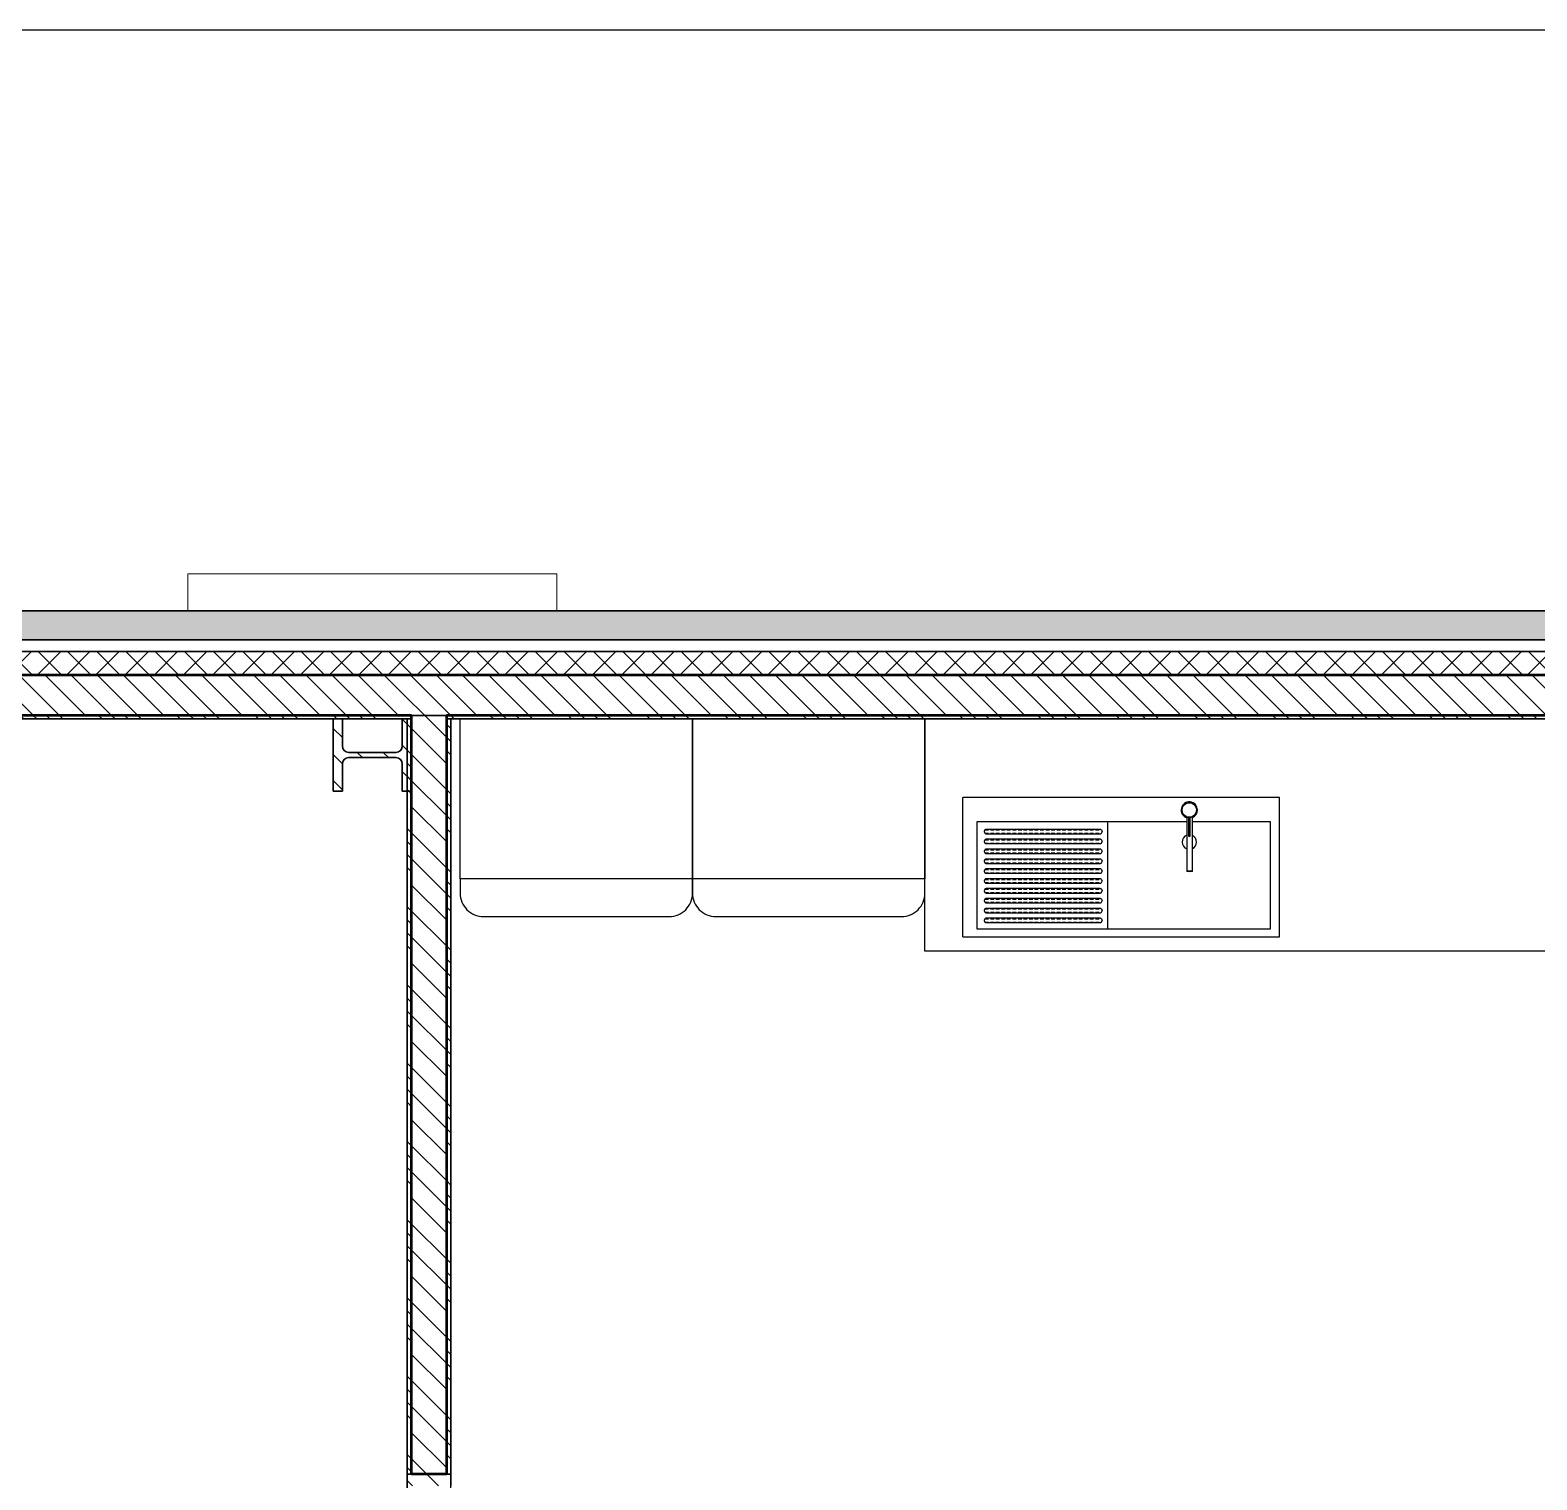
# Model space of a CAD drawing. Header units: millimetres. Extents: x -100 to 251604, y 0 to 25979.
# Drawn here: x 38954 to 44141, y 19318 to 24310 of the extents above; entities that cross this region are included whole.
import ezdxf

# ---------------------------------------------------------------- set-up
doc = ezdxf.new("R2010")
doc.units = ezdxf.units.MM
doc.linetypes.add('DASHED', pattern=[19.05, 12.7, -6.35])
doc.layers.get('0').update_dxf_attribs({"true_color": 0xdfdfdf})
for name, color, linetype in [('Background_0', 7, 'Continuous'), ('Background_Back bricks', 7, 'Continuous'), ('Background_DOOR_FRAME', 253, 'Continuous'), ('Boundary_0', 7, 'Continuous'), ('Boundary_Air', 7, 'Continuous'), ('Boundary_Back bricks', 7, 'Continuous'), ('Boundary_BRX_2D_Symbols', 7, 'Continuous'), ('Boundary_Cavity Wall_ Back', 7, 'Continuous'), ('Boundary_DOOR_FRAME', 253, 'Continuous'), ('Boundary_Gypsum Board', 54, 'Continuous'), ('Boundary_Insulation_ Polyurethane Foam', 42, 'Continuous'), ('Boundary_Interior Wall Plaster_ 140', 7, 'Continuous'), ('Boundary_Plaster_ Cement', 165, 'Continuous'), ('Fill_0', 7, 'Continuous'), ('Fill_Back bricks', 7, 'Continuous'), ('Fill_DOOR_FRAME', 253, 'Continuous'), ('Fill_Gypsum Board', 251, 'Continuous'), ('Fill_Insulation_ Polyurethane Foam', 42, 'Continuous'), ('Fill_Plaster_ Cement', 253, 'Continuous'), ('Fill_Supporting Wall_ Brick', 11, 'Continuous'), ('Viewport border', 7, 'Continuous')]:
    doc.layers.add(name, color=color, linetype=linetype)
for name, color, linetype, lineweight in [('Background_Air', 7, 'Continuous', 9), ('Background_Concrete_ Reinforced', 7, 'Continuous', 9), ('Background_Floor_ Ceramic Tiles', 7, 'Continuous', 9), ('Background_Gypsum Board', 7, 'Continuous', 9), ('Background_Insulation_ Polyurethane Foam', 7, 'Continuous', 9), ('Background_Plaster_ Cement', 7, 'Continuous', 9), ('Background_Supporting Wall_ Brick', 7, 'Continuous', 9), ('BIM_SECTIONS', 151, 'Continuous', 25), ('Boundary_Supporting Wall_ Brick', 14, 'Continuous', 50)]:
    doc.layers.add(name, color=color, linetype=linetype, lineweight=lineweight)
doc.layers.add('BIM_ROOM_LINES', color=7, linetype='Continuous', plot=False)
pattern_1 = [(45, (-5377.5, -9300), (-44.90128, 44.90128), [])]
pattern_2 = [(45, (-5377.5, -9300), (-134.7038, 134.7038), []), (45, (-5332.6, -9300), (-134.7038, 134.7038), []), (45, (-5287.7, -9300), (-134.7038, 134.7038), []), (45, (-5242.8, -9300), (-134.7038, 134.7038), [])]

# ---------------------------------------------------------------- blocks, each defined once
blk = doc.blocks.new('*U10802')
for points in [[(0, 600), (800, 600), (800, 50)], [(0, 50), (0, 600)], [(800, 50), (0, 50)]]:
    blk.add_lwpolyline(points)
blk.add_lwpolyline([(0, 50), (0, 0, 0.414214), (80, -80), (720, -80, 0.414214), (800, 0), (800, 50)], format="xyb")
blk = doc.blocks.new('Main_Floor 0__section__..%5CMainBuilding.dwg', base_point=(-3894.6, -13009.5))
at = {"layer": 'Fill_0', "extrusion": (9.75748e-18, 1.45226e-31, -1)}
h = blk.add_hatch(dxfattribs=at)
h.set_pattern_fill('ANSI31', color=256, scale=20, style=0)
h.set_pattern_definition(pattern_1)
edge = h.paths.add_edge_path()
edge.add_line((-25390.5, 8680), (-25422.5, 8680))
edge.add_line((-25422.5, 8680), (-25422.5, 8774))
edge.add_spline(control_points=[(-25422.5, 8774), (-25422.5, 8795), (-25443.5, 8795)], knot_values=[-0.785398, -0.785398, -0.785398, 0.785398, 0.785398, 0.785398], weights=[1, 0.707107, 1], degree=2, periodic=0)
edge.add_line((-25443.5, 8795), (-25607.5, 8795))
edge.add_spline(control_points=[(-25607.5, 8795), (-25628.5, 8795), (-25628.5, 8774)], knot_values=[-0.785398, -0.785398, -0.785398, 0.785398, 0.785398, 0.785398], weights=[1, 0.707107, 1], degree=2, periodic=0)
edge.add_line((-25628.5, 8774), (-25628.5, 8680))
edge.add_line((-25628.5, 8680), (-25660.5, 8680))
edge.add_line((-25660.5, 8680), (-25660.5, 8928))
edge.add_line((-25660.5, 8928), (-25628.5, 8928))
edge.add_line((-25628.5, 8928), (-25628.5, 8834))
edge.add_spline(control_points=[(-25628.5, 8834), (-25628.5, 8813), (-25607.5, 8813)], knot_values=[-0.785398, -0.785398, -0.785398, 0.785398, 0.785398, 0.785398], weights=[1, 0.707107, 1], degree=2, periodic=0)
edge.add_line((-25607.5, 8813), (-25443.5, 8813))
edge.add_spline(control_points=[(-25443.5, 8813), (-25422.5, 8813), (-25422.5, 8834)], knot_values=[-0.785398, -0.785398, -0.785398, 0.785398, 0.785398, 0.785398], weights=[1, 0.707107, 1], degree=2, periodic=0)
edge.add_line((-25422.5, 8834), (-25422.5, 8928))
edge.add_line((-25422.5, 8928), (-25390.5, 8928))
edge.add_line((-25390.5, 8928), (-25390.5, 8680))
at = {"layer": 'Fill_Back bricks', "extrusion": (-2.51603e-18, 2.85419e-16, -1)}
h = blk.add_hatch(dxfattribs=at)
h.set_pattern_fill('ANSI36', color=256, scale=20, style=0)
h.set_pattern_definition([(45, (-5377.5, -9300), (33.67596, 123.47852), [158.75, -31.75, 0, -31.75])])
h.paths.add_polyline_path([(-41227.5, 9300), (-5377.5, 9300), (-5467.5, 9210), (-5507.5, 9210), (-5507.5, 9200), (-41137.5, 9200), (-41137.5, 9210)])
at = {"layer": 'Fill_DOOR_FRAME', "extrusion": (9.75748e-18, -6.87227e-29, -1)}
h = blk.add_hatch(dxfattribs=at)
h.set_pattern_fill('ANSI31', color=256, scale=20, style=0)
h.set_pattern_definition(pattern_1)
h.paths.add_polyline_path([(-25795.5, 6328), (-25645.5, 6328), (-25645.5, 6288), (-25795.5, 6288)])
at = {"layer": 'Fill_Gypsum Board', "extrusion": (-2.56813e-17, 1.41402e-15, -1)}
h = blk.add_hatch(dxfattribs=at)
h.set_pattern_fill('ANSI34', color=256, scale=10, style=0)
h.set_pattern_definition([(45, (-5377.5, -9300), (-134.7038, 134.7038), []), (45, (-5332.6, -9300), (-134.7038, 134.7038), []), (45, (-5287.7, -9300), (-134.7038, 134.7038), []), (45, (-5242.8, -9300), (-134.7038, 134.7038), [])])
h.paths.add_polyline_path([(-25660.5, 8928), (-25660.5, 8940), (-20872.5, 8940), (-20872.5, 8928)])
at = {"layer": 'Fill_Gypsum Board', "extrusion": (-3.03007e-18, -4.24205e-15, -1)}
h = blk.add_hatch(dxfattribs=at)
h.set_pattern_fill('ANSI34', color=256, scale=10, style=0)
h.set_pattern_definition([(45, (-5377.5, -9300), (-134.7038, 134.7038), []), (45, (-5332.6, -9300), (-134.7038, 134.7038), []), (45, (-5287.7, -9300), (-134.7038, 134.7038), []), (45, (-5242.8, -9300), (-134.7038, 134.7038), [])])
h.paths.add_polyline_path([(-40907.5, 8928), (-40907.5, 8940), (-25780.5, 8940), (-25780.5, 8928)])
at = {"layer": 'Fill_Insulation_ Polyurethane Foam', "extrusion": (9.75748e-18, 1.218e-29, -1)}
h = blk.add_hatch(dxfattribs=at)
h.set_pattern_fill('INSULATION', color=256, scale=20, style=0)
h.set_pattern_definition([(45, (-5377.5, -9300), (-50.28943, 50.28943), []), (135, (-5377.5, -9300), (-50.28943, -50.28943), [])])
h.paths.add_polyline_path([(-11117.5, -9170), (-11117.5, -9120), (-5557.5, -9120), (-5557.5, 9080), (-41047.5, 9080), (-41047.5, -120), (-40827.5, -120), (-40827.5, -170), (-41097.5, -170), (-41097.5, 9160), (-5557.5, 9160), (-5557.5, 9170), (-5507.5, 9170), (-5507.5, -9170)])
at = {"layer": 'Fill_Plaster_ Cement', "extrusion": (9.75748e-18, 0, -1)}
h = blk.add_hatch(dxfattribs=at)
h.set_pattern_fill('ANSI34', color=256, scale=10, style=0)
h.set_pattern_definition(pattern_2)
h.paths.add_polyline_path([(-25645.5, 6328), (-25660.5, 6328), (-25660.5, 8928), (-25645.5, 8928)])
h = blk.add_hatch(dxfattribs=at)
h.set_pattern_fill('ANSI34', color=256, scale=10, style=0)
h.set_pattern_definition(pattern_2)
h.paths.add_polyline_path([(-25795.5, 8928), (-25780.5, 8928), (-25780.5, 6328), (-25795.5, 6328)])
at = {"layer": 'Fill_Supporting Wall_ Brick', "extrusion": (6.63203e-18, -7.86111e-17, -1)}
h = blk.add_hatch(dxfattribs=at)
h.set_pattern_fill('ANSI31', color=256, scale=20, style=0)
h.set_pattern_definition(pattern_1)
h.paths.add_polyline_path([(-19787.5, 5365), (-19787.5, 5485), (-17812.5, 5485), (-17812.5, 8940), (-20752.5, 8940), (-20752.5, 5485), (-20587.5, 5485), (-20587.5, 5365), (-20752.5, 5365), (-20752.5, 3885), (-13059.7, 3885), (-13059.7, 3765), (-20872.5, 3765), (-20872.5, 8940), (-25660.5, 8940), (-25660.5, 6328), (-25780.5, 6328), (-25780.5, 8940), (-40907.5, 8940), (-40907.5, 20), (-40827.5, 20), (-40827.5, -120), (-41047.5, -120), (-41047.5, 9080), (-5557.5, 9080), (-5557.5, -9120), (-11117.5, -9120), (-11117.5, -8980), (-5697.5, -8980), (-5697.5, 8940), (-10692.5, 8940), (-10692.5, 5695), (-10527.5, 5695), (-10527.5, 5575), (-10692.5, 5575), (-10692.5, 3765), (-11019.7, 3765), (-11019.7, 3885), (-10812.5, 3885), (-10812.5, 8940), (-13942.5, 8940), (-13942.5, 5365), (-16727.5, 5365), (-16727.5, 5485), (-14062.5, 5485), (-14062.5, 8940), (-17692.5, 8940), (-17692.5, 5485), (-17527.5, 5485), (-17527.5, 5365)])
at = {"linetype": 'DASHED'}
for p, q in [((27633.6, 8545.8), (28035.4, 8545.8)), ((27633.6, 8534.8), (28035.4, 8534.8)), ((27633.6, 8511.8), (28035.4, 8511.8)), ((27633.6, 8500.8), (28035.4, 8500.8)), ((27633.6, 8477.8), (28035.4, 8477.8)), ((27633.6, 8466.8), (28035.4, 8466.8)), ((27633.6, 8443.8), (28035.4, 8443.8)), ((27633.6, 8432.8), (28035.4, 8432.8)), ((27633.6, 8409.8), (28035.4, 8409.8)), ((27633.6, 8398.8), (28035.4, 8398.8)), ((27633.6, 8375.8), (28035.4, 8375.8)), ((27633.6, 8364.8), (28035.4, 8364.8)), ((27633.6, 8341.8), (28035.4, 8341.8)), ((27633.6, 8330.8), (28035.4, 8330.8)), ((27633.6, 8307.8), (28035.4, 8307.8)), ((27633.6, 8296.8), (28035.4, 8296.8)), ((27633.6, 8273.8), (28035.4, 8273.8)), ((27633.6, 8262.8), (28035.4, 8262.8)), ((27633.6, 8239.8), (28035.4, 8239.8)), ((27633.6, 8228.8), (28035.4, 8228.8))]:
    blk.add_line(p, q, dxfattribs=at)
at = {"layer": 'Background_0'}
for p, q in [((25422.5, 8928), (25390.5, 8928)), ((25390.5, 8928), (25390.5, 8680)), ((25422.5, 8834), (25422.5, 8928)), ((25628.5, 8928), (25628.5, 8834)), ((25660.5, 8928), (25628.5, 8928)), ((25660.5, 8680), (25660.5, 8928)), ((34047.5, 8928), (27427.5, 8928)), ((27427.5, 8128), (27427.5, 8928)), ((25422.5, 8680), (25422.5, 8774)), ((25607.5, 8813), (25443.5, 8813)), ((25443.5, 8795), (25607.5, 8795)), ((25628.5, 8774), (25628.5, 8680)), ((25390.5, 8680), (25422.5, 8680)), ((25628.5, 8680), (25660.5, 8680)), ((27557.5, 8178), (27557.5, 8658)), ((28647.5, 8658), (27557.5, 8658)), ((28647.5, 8178), (28647.5, 8658)), ((28328.8, 8574.3), (27606, 8574.3)), ((27606, 8574.3), (27606, 8205.8)), ((28057.5, 8205.8), (28057.5, 8574.3)), ((28328.8, 8590.2), (28328.8, 8403.5)), ((28334.5, 8589.7), (28334.5, 8524.7)), ((28334.5, 8589.7), (28337.5, 8589.7)), ((28340.5, 8589.7), (28337.5, 8589.7)), ((28340.5, 8524.7), (28340.5, 8589.7)), ((28348.8, 8403.5), (28348.8, 8591.3)), ((28617.5, 8574.3), (28348.8, 8574.3)), ((28617.5, 8205.8), (28617.5, 8574.3)), ((27631.5, 8540.8), (27631.5, 8539.8)), ((27631.5, 8506.8), (27631.5, 8505.8)), ((28030.5, 8547.8), (27638.5, 8547.8)), ((27638.5, 8532.8), (28030.5, 8532.8)), ((28030.5, 8513.8), (27638.5, 8513.8)), ((28037.5, 8539.8), (28037.5, 8540.8)), ((28037.5, 8505.8), (28037.5, 8506.8)), ((28334.5, 8524.7), (28340.5, 8524.7)), ((27631.5, 8472.8), (27631.5, 8471.8)), ((27638.5, 8498.8), (28030.5, 8498.8)), ((28030.5, 8479.8), (27638.5, 8479.8)), ((27638.5, 8464.8), (28030.5, 8464.8)), ((28037.5, 8471.8), (28037.5, 8472.8)), ((27631.5, 8438.8), (27631.5, 8437.8)), ((27631.5, 8404.8), (27631.5, 8403.8)), ((28030.5, 8445.8), (27638.5, 8445.8)), ((27638.5, 8430.8), (28030.5, 8430.8)), ((28030.5, 8411.8), (27638.5, 8411.8)), ((28037.5, 8437.8), (28037.5, 8438.8)), ((28037.5, 8403.8), (28037.5, 8404.8)), ((27631.5, 8370.8), (27631.5, 8369.8)), ((27638.5, 8396.8), (28030.5, 8396.8)), ((28030.5, 8377.8), (27638.5, 8377.8)), ((27638.5, 8362.8), (28030.5, 8362.8)), ((28037.5, 8369.8), (28037.5, 8370.8)), ((27631.5, 8336.8), (27631.5, 8335.8)), ((27631.5, 8302.8), (27631.5, 8301.8)), ((28030.5, 8343.8), (27638.5, 8343.8)), ((27638.5, 8328.8), (28030.5, 8328.8)), ((28030.5, 8309.8), (27638.5, 8309.8)), ((28037.5, 8335.8), (28037.5, 8336.8)), ((28037.5, 8301.8), (28037.5, 8302.8)), ((27631.5, 8268.8), (27631.5, 8267.8)), ((27638.5, 8294.8), (28030.5, 8294.8)), ((28030.5, 8275.8), (27638.5, 8275.8)), ((27638.5, 8260.8), (28030.5, 8260.8)), ((28037.5, 8267.8), (28037.5, 8268.8)), ((27606, 8205.8), (28617.5, 8205.8)), ((27631.5, 8234.8), (27631.5, 8233.8)), ((28030.5, 8241.8), (27638.5, 8241.8)), ((27638.5, 8226.8), (28030.5, 8226.8)), ((28037.5, 8233.8), (28037.5, 8234.8)), ((27557.5, 8178), (28647.5, 8178)), ((28027.5, 8178), (28647.5, 8178)), ((29650.5, 8128), (27427.5, 8128))]:
    blk.add_line(p, q, dxfattribs=at)
blk.add_circle((28337.5, 8614.7), 25, dxfattribs=at)
at = {"layer": 'Background_0', "extrusion": (0, 0, -1)}
for centre, start, end in [((-25443.5, 8834), 270, 0), ((-25607.5, 8834), 180, 270), ((-25443.5, 8774), 0, 90), ((-25607.5, 8774), 90, 180)]:
    blk.add_arc(centre, 21, start, end, dxfattribs=at)
at = {"layer": 'Background_0'}
for centre, radius, start, end in [((28337.5, 8614.7), 28, 0, 251.9768), ((28337.5, 8614.7), 26, 0, 263.3742), ((28337.5, 8614.7), 26, 276.6258, 0), ((28337.5, 8614.7), 28, 293.8838, 0), ((27638.5, 8540.8), 7, 134.4153, 180), ((27638.5, 8539.8), 7, 180, 225.5847), ((27638.5, 8506.8), 7, 134.4153, 180), ((27638.5, 8540.8), 7, 113.6067, 134.4153), ((27638.5, 8539.8), 7, 225.5841, 246.3939), ((27638.5, 8506.8), 7, 113.6067, 134.4153), ((27638.5, 8539.8), 7, 246.3925, 270.0009), ((28030.5, 8540.8), 7, 66.3925, 90.0009), ((28030.5, 8506.8), 7, 66.3925, 90.0009), ((28030.5, 8540.8), 7, 45.5841, 66.3939), ((28030.5, 8539.8), 7, 293.6067, 314.4153), ((28030.5, 8506.8), 7, 45.5841, 66.3939), ((28030.5, 8539.8), 7, 314.4153, 0), ((28337.5, 8504.3), 25, 110.2752, 249.7248), ((28337.5, 8504.3), 25, 296.9665, 63.0335), ((27638.5, 8505.8), 7, 180, 225.5847), ((27638.5, 8472.8), 7, 134.4153, 180), ((27638.5, 8471.8), 7, 180, 225.5847), ((27638.5, 8505.8), 7, 225.5841, 246.3939), ((27638.5, 8472.8), 7, 113.6067, 134.4153), ((27638.5, 8471.8), 7, 225.5841, 246.3939), ((27638.5, 8505.8), 7, 246.3925, 270.0009), ((27638.5, 8471.8), 7, 246.3925, 270.0009), ((28030.5, 8472.8), 7, 66.3925, 90.0009), ((28030.5, 8505.8), 7, 293.6067, 314.4153), ((28030.5, 8472.8), 7, 45.5841, 66.3939), ((28030.5, 8471.8), 7, 293.6067, 314.4153), ((28030.5, 8505.8), 7, 314.4153, 0), ((28030.5, 8471.8), 7, 314.4153, 0), ((27638.5, 8438.8), 7, 134.4153, 180), ((27638.5, 8437.8), 7, 180, 225.5847), ((27638.5, 8404.8), 7, 134.4153, 180), ((27638.5, 8403.8), 7, 180, 225.5847), ((27638.5, 8438.8), 7, 113.6067, 134.4153), ((27638.5, 8437.8), 7, 225.5841, 246.3939), ((27638.5, 8404.8), 7, 113.6067, 134.4153), ((27638.5, 8437.8), 7, 246.3925, 270.0009), ((28030.5, 8438.8), 7, 66.3925, 90.0009), ((28030.5, 8404.8), 7, 66.3925, 90.0009), ((28030.5, 8438.8), 7, 45.5841, 66.3939), ((28030.5, 8437.8), 7, 293.6067, 314.4153), ((28030.5, 8404.8), 7, 45.5841, 66.3939), ((28030.5, 8437.8), 7, 314.4153, 0), ((28030.5, 8403.8), 7, 314.4153, 0), ((27638.5, 8370.8), 7, 134.4153, 180), ((27638.5, 8369.8), 7, 180, 225.5847), ((27638.5, 8403.8), 7, 225.5841, 246.3939), ((27638.5, 8370.8), 7, 113.6067, 134.4153), ((27638.5, 8369.8), 7, 225.5841, 246.3939), ((27638.5, 8403.8), 7, 246.3925, 270.0009), ((27638.5, 8369.8), 7, 246.3925, 270.0009), ((28030.5, 8370.8), 7, 66.3925, 90.0009), ((28030.5, 8403.8), 7, 293.6067, 314.4153), ((28030.5, 8370.8), 7, 45.5841, 66.3939), ((28030.5, 8369.8), 7, 293.6067, 314.4153), ((28030.5, 8369.8), 7, 314.4153, 0), ((27638.5, 8336.8), 7, 134.4153, 180), ((27638.5, 8335.8), 7, 180, 225.5847), ((27638.5, 8302.8), 7, 134.4153, 180), ((27638.5, 8301.8), 7, 180, 225.5847), ((27638.5, 8336.8), 7, 113.6067, 134.4153), ((27638.5, 8335.8), 7, 225.5841, 246.3939), ((27638.5, 8302.8), 7, 113.6067, 134.4153), ((27638.5, 8335.8), 7, 246.3925, 270.0009), ((28030.5, 8336.8), 7, 66.3925, 90.0009), ((28030.5, 8302.8), 7, 66.3925, 90.0009), ((28030.5, 8336.8), 7, 45.5841, 66.3939), ((28030.5, 8335.8), 7, 293.6067, 314.4153), ((28030.5, 8302.8), 7, 45.5841, 66.3939), ((28030.5, 8335.8), 7, 314.4153, 0), ((28030.5, 8301.8), 7, 314.4153, 0), ((27638.5, 8268.8), 7, 134.4153, 180), ((27638.5, 8267.8), 7, 180, 225.5847), ((27638.5, 8301.8), 7, 225.5841, 246.3939), ((27638.5, 8268.8), 7, 113.6067, 134.4153), ((27638.5, 8267.8), 7, 225.5841, 246.3939), ((27638.5, 8301.8), 7, 246.3925, 270.0009), ((27638.5, 8267.8), 7, 246.3925, 270.0009), ((28030.5, 8268.8), 7, 66.3925, 90.0009), ((28030.5, 8301.8), 7, 293.6067, 314.4153), ((28030.5, 8268.8), 7, 45.5841, 66.3939), ((28030.5, 8267.8), 7, 293.6067, 314.4153), ((28030.5, 8267.8), 7, 314.4153, 0), ((27638.5, 8234.8), 7, 134.4153, 180), ((27638.5, 8233.8), 7, 180, 225.5847), ((27638.5, 8234.8), 7, 113.6067, 134.4153), ((27638.5, 8233.8), 7, 225.5841, 246.3939), ((27638.5, 8233.8), 7, 246.3925, 270.0009), ((28030.5, 8234.8), 7, 66.3925, 90.0009), ((28030.5, 8234.8), 7, 45.5841, 66.3939), ((28030.5, 8233.8), 7, 293.6067, 314.4153), ((28030.5, 8233.8), 7, 314.4153, 0)]:
    blk.add_arc(centre, radius, start, end, dxfattribs=at)
at = {"layer": 'Background_0', "extrusion": (-1.11826e-16, -1.22465e-16, -1)}
for centre in [(-28030.5, 8540.8), (-28030.5, 8506.8), (-28030.5, 8472.8), (-28030.5, 8438.8), (-28030.5, 8404.8), (-28030.5, 8370.8), (-28030.5, 8336.8), (-28030.5, 8302.8), (-28030.5, 8268.8), (-28030.5, 8234.8)]:
    blk.add_arc(centre, 7, 134.4153, 180, dxfattribs=at)
at = {"layer": 'Background_0', "extrusion": (9.75748e-18, 0, -1)}
for start_param, end_param in [(0, 3.141593), (3.141593, 6.283185)]:
    blk.add_ellipse((28338.8, 8403.5), major_axis=(-10, 0), ratio=0.139173, start_param=start_param, end_param=end_param, dxfattribs=at)
at = {"layer": 'Background_0'}
for points in [[(27638.5, 8547.8), (27638.5, 8547.8), (27638.5, 8547.8), (27638.5, 8547.8), (27638.5, 8547.8), (27638, 8547.8), (27637.5, 8547.7), (27636.9, 8547.6), (27636.4, 8547.4), (27635.8, 8547.2), (27635.8, 8547.2), (27635.7, 8547.2), (27635.7, 8547.2)], [(27638.5, 8513.8), (27638.5, 8513.8), (27638.5, 8513.8), (27638.5, 8513.8), (27638.5, 8513.8), (27638, 8513.8), (27637.5, 8513.7), (27636.9, 8513.6), (27636.4, 8513.4), (27635.8, 8513.2), (27635.8, 8513.2), (27635.7, 8513.2), (27635.7, 8513.2)], [(28030.5, 8532.8), (28030.5, 8532.8), (28030.5, 8532.8), (28030.5, 8532.8), (28030.5, 8532.8), (28031, 8532.8), (28031.5, 8532.8), (28032.1, 8532.9), (28032.6, 8533.1), (28033.2, 8533.3), (28033.2, 8533.3), (28033.3, 8533.3), (28033.3, 8533.3)], [(27638.5, 8479.8), (27638.5, 8479.8), (27638.5, 8479.8), (27638.5, 8479.8), (27638.5, 8479.8), (27638, 8479.8), (27637.5, 8479.7), (27636.9, 8479.6), (27636.4, 8479.4), (27635.8, 8479.2), (27635.8, 8479.2), (27635.7, 8479.2), (27635.7, 8479.2)], [(28030.5, 8498.8), (28030.5, 8498.8), (28030.5, 8498.8), (28030.5, 8498.8), (28030.5, 8498.8), (28031, 8498.8), (28031.5, 8498.8), (28032.1, 8498.9), (28032.6, 8499.1), (28033.2, 8499.3), (28033.2, 8499.3), (28033.3, 8499.3), (28033.3, 8499.3)], [(28030.5, 8464.8), (28030.5, 8464.8), (28030.5, 8464.8), (28030.5, 8464.8), (28030.5, 8464.8), (28031, 8464.8), (28031.5, 8464.8), (28032.1, 8464.9), (28032.6, 8465.1), (28033.2, 8465.3), (28033.2, 8465.3), (28033.3, 8465.3), (28033.3, 8465.3)], [(27638.5, 8445.8), (27638.5, 8445.8), (27638.5, 8445.8), (27638.5, 8445.8), (27638.5, 8445.8), (27638, 8445.8), (27637.5, 8445.7), (27636.9, 8445.6), (27636.4, 8445.4), (27635.8, 8445.2), (27635.8, 8445.2), (27635.7, 8445.2), (27635.7, 8445.2)], [(27638.5, 8411.8), (27638.5, 8411.8), (27638.5, 8411.8), (27638.5, 8411.8), (27638.5, 8411.8), (27638, 8411.8), (27637.5, 8411.7), (27636.9, 8411.6), (27636.4, 8411.4), (27635.8, 8411.2), (27635.8, 8411.2), (27635.7, 8411.2), (27635.7, 8411.2)], [(28030.5, 8430.8), (28030.5, 8430.8), (28030.5, 8430.8), (28030.5, 8430.8), (28030.5, 8430.8), (28031, 8430.8), (28031.5, 8430.8), (28032.1, 8430.9), (28032.6, 8431.1), (28033.2, 8431.3), (28033.2, 8431.3), (28033.3, 8431.3), (28033.3, 8431.3)], [(27638.5, 8377.8), (27638.5, 8377.8), (27638.5, 8377.8), (27638.5, 8377.8), (27638.5, 8377.8), (27638, 8377.8), (27637.5, 8377.7), (27636.9, 8377.6), (27636.4, 8377.4), (27635.8, 8377.2), (27635.8, 8377.2), (27635.7, 8377.2), (27635.7, 8377.2)], [(28030.5, 8396.8), (28030.5, 8396.8), (28030.5, 8396.8), (28030.5, 8396.8), (28030.5, 8396.8), (28031, 8396.8), (28031.5, 8396.8), (28032.1, 8396.9), (28032.6, 8397.1), (28033.2, 8397.3), (28033.2, 8397.3), (28033.3, 8397.3), (28033.3, 8397.3)], [(28030.5, 8362.8), (28030.5, 8362.8), (28030.5, 8362.8), (28030.5, 8362.8), (28030.5, 8362.8), (28031, 8362.8), (28031.5, 8362.8), (28032.1, 8362.9), (28032.6, 8363.1), (28033.2, 8363.3), (28033.2, 8363.3), (28033.3, 8363.3), (28033.3, 8363.3)], [(27638.5, 8343.8), (27638.5, 8343.8), (27638.5, 8343.8), (27638.5, 8343.8), (27638.5, 8343.8), (27638, 8343.8), (27637.5, 8343.7), (27636.9, 8343.6), (27636.4, 8343.4), (27635.8, 8343.2), (27635.8, 8343.2), (27635.7, 8343.2), (27635.7, 8343.2)], [(27638.5, 8309.8), (27638.5, 8309.8), (27638.5, 8309.8), (27638.5, 8309.8), (27638.5, 8309.8), (27638, 8309.8), (27637.5, 8309.7), (27636.9, 8309.6), (27636.4, 8309.4), (27635.8, 8309.2), (27635.8, 8309.2), (27635.7, 8309.2), (27635.7, 8309.2)], [(28030.5, 8328.8), (28030.5, 8328.8), (28030.5, 8328.8), (28030.5, 8328.8), (28030.5, 8328.8), (28031, 8328.8), (28031.5, 8328.8), (28032.1, 8328.9), (28032.6, 8329.1), (28033.2, 8329.3), (28033.2, 8329.3), (28033.3, 8329.3), (28033.3, 8329.3)], [(27638.5, 8275.8), (27638.5, 8275.8), (27638.5, 8275.8), (27638.5, 8275.8), (27638.5, 8275.8), (27638, 8275.8), (27637.5, 8275.7), (27636.9, 8275.6), (27636.4, 8275.4), (27635.8, 8275.2), (27635.8, 8275.2), (27635.7, 8275.2), (27635.7, 8275.2)], [(28030.5, 8294.8), (28030.5, 8294.8), (28030.5, 8294.8), (28030.5, 8294.8), (28030.5, 8294.8), (28031, 8294.8), (28031.5, 8294.8), (28032.1, 8294.9), (28032.6, 8295.1), (28033.2, 8295.3), (28033.2, 8295.3), (28033.3, 8295.3), (28033.3, 8295.3)], [(28030.5, 8260.8), (28030.5, 8260.8), (28030.5, 8260.8), (28030.5, 8260.8), (28030.5, 8260.8), (28031, 8260.8), (28031.5, 8260.8), (28032.1, 8260.9), (28032.6, 8261.1), (28033.2, 8261.3), (28033.2, 8261.3), (28033.3, 8261.3), (28033.3, 8261.3)], [(27638.5, 8241.8), (27638.5, 8241.8), (27638.5, 8241.8), (27638.5, 8241.8), (27638.5, 8241.8), (27638, 8241.8), (27637.5, 8241.7), (27636.9, 8241.6), (27636.4, 8241.4), (27635.8, 8241.2), (27635.8, 8241.2), (27635.7, 8241.2), (27635.7, 8241.2)], [(28030.5, 8226.8), (28030.5, 8226.8), (28030.5, 8226.8), (28030.5, 8226.8), (28030.5, 8226.8), (28031, 8226.8), (28031.5, 8226.8), (28032.1, 8226.9), (28032.6, 8227.1), (28033.2, 8227.3), (28033.2, 8227.3), (28033.3, 8227.3), (28033.3, 8227.3)]]:
    blk.add_open_spline(points, degree=5, knots=[0, 0, 0, 0, 0, 0, 0.004706, 0.004706, 0.004706, 0.004706, 2.846866, 2.846866, 2.846866, 3.094389, 3.094389, 3.094389, 3.094389, 3.094389, 3.094389], dxfattribs=at)
at = {"layer": 'Background_Air'}
for p, q in [((41137.5, 9200), (5507.5, 9200)), ((5557.5, 9160), (41097.5, 9160))]:
    blk.add_line(p, q, dxfattribs=at)
at = {"layer": 'Background_Back bricks'}
for p, q in [((41227.5, 9300), (5377.5, 9300)), ((5507.5, 9200), (41137.5, 9200))]:
    blk.add_line(p, q, dxfattribs=at)
at = {"layer": 'Background_Concrete_ Reinforced'}
for p, q in [((26160.5, 9428), (24890.5, 9428)), ((24890.5, 9428), (24890.5, 9300)), ((26160.5, 9300), (26160.5, 9428))]:
    blk.add_line(p, q, dxfattribs=at)
at = {"layer": 'Background_DOOR_FRAME'}
for p, q in [((25795.5, 6328), (25645.5, 6328)), ((25645.5, 6328), (25645.5, 6288)), ((25795.5, 6288), (25795.5, 6328))]:
    blk.add_line(p, q, dxfattribs=at)
at = {"layer": 'Background_Floor_ Ceramic Tiles'}
for p, q in [((25390.5, 8928), (20902.5, 8928)), ((25628.5, 8928), (25422.5, 8928)), ((27427.5, 8928), (25795.5, 8928))]:
    blk.add_line(p, q, dxfattribs=at)
at = {"layer": 'Background_Gypsum Board'}
for p, q in [((25660.5, 8940), (20872.5, 8940)), ((20872.5, 8928), (25660.5, 8928)), ((25660.5, 8928), (25660.5, 8940)), ((25780.5, 8940), (25780.5, 8928)), ((40907.5, 8940), (25780.5, 8940)), ((25780.5, 8928), (40907.5, 8928))]:
    blk.add_line(p, q, dxfattribs=at)
at = {"layer": 'Background_Insulation_ Polyurethane Foam'}
for p, q in [((41097.5, 9160), (5557.5, 9160)), ((5557.5, 9080), (40907.5, 9080))]:
    blk.add_line(p, q, dxfattribs=at)
at = {"layer": 'Background_Plaster_ Cement'}
for p, q in [((25660.5, 8928), (25645.5, 8928)), ((25645.5, 8928), (25645.5, 6328)), ((25660.5, 6328), (25660.5, 8928)), ((25795.5, 8928), (25780.5, 8928)), ((25780.5, 8928), (25780.5, 6328)), ((25795.5, 6328), (25795.5, 8928)), ((25645.5, 6328), (25660.5, 6328)), ((25780.5, 6328), (25795.5, 6328))]:
    blk.add_line(p, q, dxfattribs=at)
at = {"layer": 'Background_Supporting Wall_ Brick'}
for p, q in [((40907.5, 9080), (5557.5, 9080)), ((20872.5, 8940), (25660.5, 8940)), ((25660.5, 8940), (25660.5, 8928)), ((25660.5, 8928), (25660.5, 6328)), ((25780.5, 8928), (25780.5, 8940)), ((25780.5, 8940), (40907.5, 8940)), ((25780.5, 6328), (25780.5, 8928)), ((25660.5, 6328), (25780.5, 6328))]:
    blk.add_line(p, q, dxfattribs=at)
at = {"layer": 'BIM_ROOM_LINES'}
for p, q in [((20887.5, 8928), (25645.5, 8928)), ((25390.5, 8928), (20902.5, 8928)), ((25628.5, 8928), (25422.5, 8928)), ((25645.5, 8928), (25645.5, -8968)), ((25795.5, 8928), (40895.5, 8928)), ((25795.5, 32), (25795.5, 8928)), ((27427.5, 8928), (25795.5, 8928)), ((25645.5, 3998), (25645.5, 8680))]:
    blk.add_line(p, q, dxfattribs=at)
at = {"layer": 'BIM_SECTIONS'}
blk.add_lwpolyline([(46605, 11300), (0, 11300)], dxfattribs=at)
at = {"layer": 'Boundary_0'}
for p, q in [((25390.5, 8680), (25390.5, 8928)), ((25390.5, 8928), (25422.5, 8928)), ((25422.5, 8928), (25422.5, 8834)), ((25628.5, 8834), (25628.5, 8928)), ((25628.5, 8928), (25660.5, 8928)), ((25660.5, 8928), (25660.5, 8680)), ((25422.5, 8774), (25422.5, 8680)), ((25443.5, 8813), (25607.5, 8813)), ((25607.5, 8795), (25443.5, 8795)), ((25628.5, 8680), (25628.5, 8774)), ((25422.5, 8680), (25390.5, 8680)), ((25660.5, 8680), (25628.5, 8680))]:
    blk.add_line(p, q, dxfattribs=at)
for centre, start, end in [((25443.5, 8834), 180, 270), ((25607.5, 8834), 270, 0), ((25443.5, 8774), 90, 180), ((25607.5, 8774), 0, 90)]:
    blk.add_arc(centre, 21, start, end, dxfattribs=at)
at = {"layer": 'Boundary_Air'}
for p, q in [((5507.5, 9200), (41137.5, 9200)), ((41097.5, 9160), (5557.5, 9160))]:
    blk.add_line(p, q, dxfattribs=at)
at = {"layer": 'Boundary_Back bricks'}
for p, q in [((5377.5, 9300), (41227.5, 9300)), ((41137.5, 9200), (5507.5, 9200))]:
    blk.add_line(p, q, dxfattribs=at)
at = {"layer": 'Boundary_Cavity Wall_ Back'}
for p, q in [((5377.5, 9300), (41227.5, 9300)), ((25660.5, 8928), (20872.5, 8928)), ((25780.5, 8940), (25660.5, 8940)), ((25660.5, 8940), (25660.5, 8928)), ((25780.5, 8928), (25780.5, 8940)), ((40907.5, 8928), (25780.5, 8928))]:
    blk.add_line(p, q, dxfattribs=at)
at = {"layer": 'Boundary_DOOR_FRAME'}
for p, q in [((25645.5, 6288), (25645.5, 6328)), ((25645.5, 6328), (25795.5, 6328)), ((25795.5, 6328), (25795.5, 6288))]:
    blk.add_line(p, q, dxfattribs=at)
at = {"layer": 'Boundary_Gypsum Board'}
for p, q in [((20872.5, 8940), (25660.5, 8940)), ((25660.5, 8928), (20872.5, 8928)), ((25660.5, 8940), (25660.5, 8928)), ((25780.5, 8928), (25780.5, 8940)), ((25780.5, 8940), (40907.5, 8940)), ((40907.5, 8928), (25780.5, 8928))]:
    blk.add_line(p, q, dxfattribs=at)
at = {"layer": 'Boundary_Insulation_ Polyurethane Foam'}
for p, q in [((5557.5, 9160), (41097.5, 9160)), ((41047.5, 9080), (5557.5, 9080))]:
    blk.add_line(p, q, dxfattribs=at)
at = {"layer": 'Boundary_Interior Wall Plaster_ 140'}
for p, q in [((25645.5, 6328), (25645.5, 8928)), ((25645.5, 8928), (25660.5, 8928)), ((25660.5, 8928), (25660.5, 8940)), ((25660.5, 8940), (25780.5, 8940)), ((25780.5, 8940), (25780.5, 8928)), ((25780.5, 8928), (25795.5, 8928)), ((25795.5, 8928), (25795.5, 6328)), ((25795.5, 6328), (25645.5, 6328))]:
    blk.add_line(p, q, dxfattribs=at)
at = {"layer": 'Boundary_Plaster_ Cement'}
for p, q in [((25645.5, 6328), (25645.5, 8928)), ((25645.5, 8928), (25660.5, 8928)), ((25660.5, 8928), (25660.5, 6328)), ((25780.5, 6328), (25780.5, 8928)), ((25780.5, 8928), (25795.5, 8928)), ((25795.5, 8928), (25795.5, 6328)), ((25660.5, 6328), (25645.5, 6328)), ((25795.5, 6328), (25780.5, 6328))]:
    blk.add_line(p, q, dxfattribs=at)
at = {"layer": 'Boundary_Supporting Wall_ Brick'}
for p, q in [((5557.5, 9080), (41047.5, 9080)), ((25660.5, 8940), (20872.5, 8940)), ((25660.5, 6328), (25660.5, 8940)), ((40907.5, 8940), (25780.5, 8940)), ((25780.5, 8940), (25780.5, 6328)), ((25780.5, 6328), (25660.5, 6328))]:
    blk.add_line(p, q, dxfattribs=at)
at = {"layer": 'Boundary_BRX_2D_Symbols', "rotation": 360}
for p in [(25827.5, 8328), (26627.5, 8328)]:
    blk.add_blockref('*U10802', p, dxfattribs=at)

msp = doc.modelspace()

# ---------------------------------------------------------------- block references
at = {"layer": 'Viewport border'}
msp.add_blockref('Main_Floor 0__section__..%5CMainBuilding.dwg', (10712.4, 0), dxfattribs=at)

doc.saveas('drawing.dxf')
